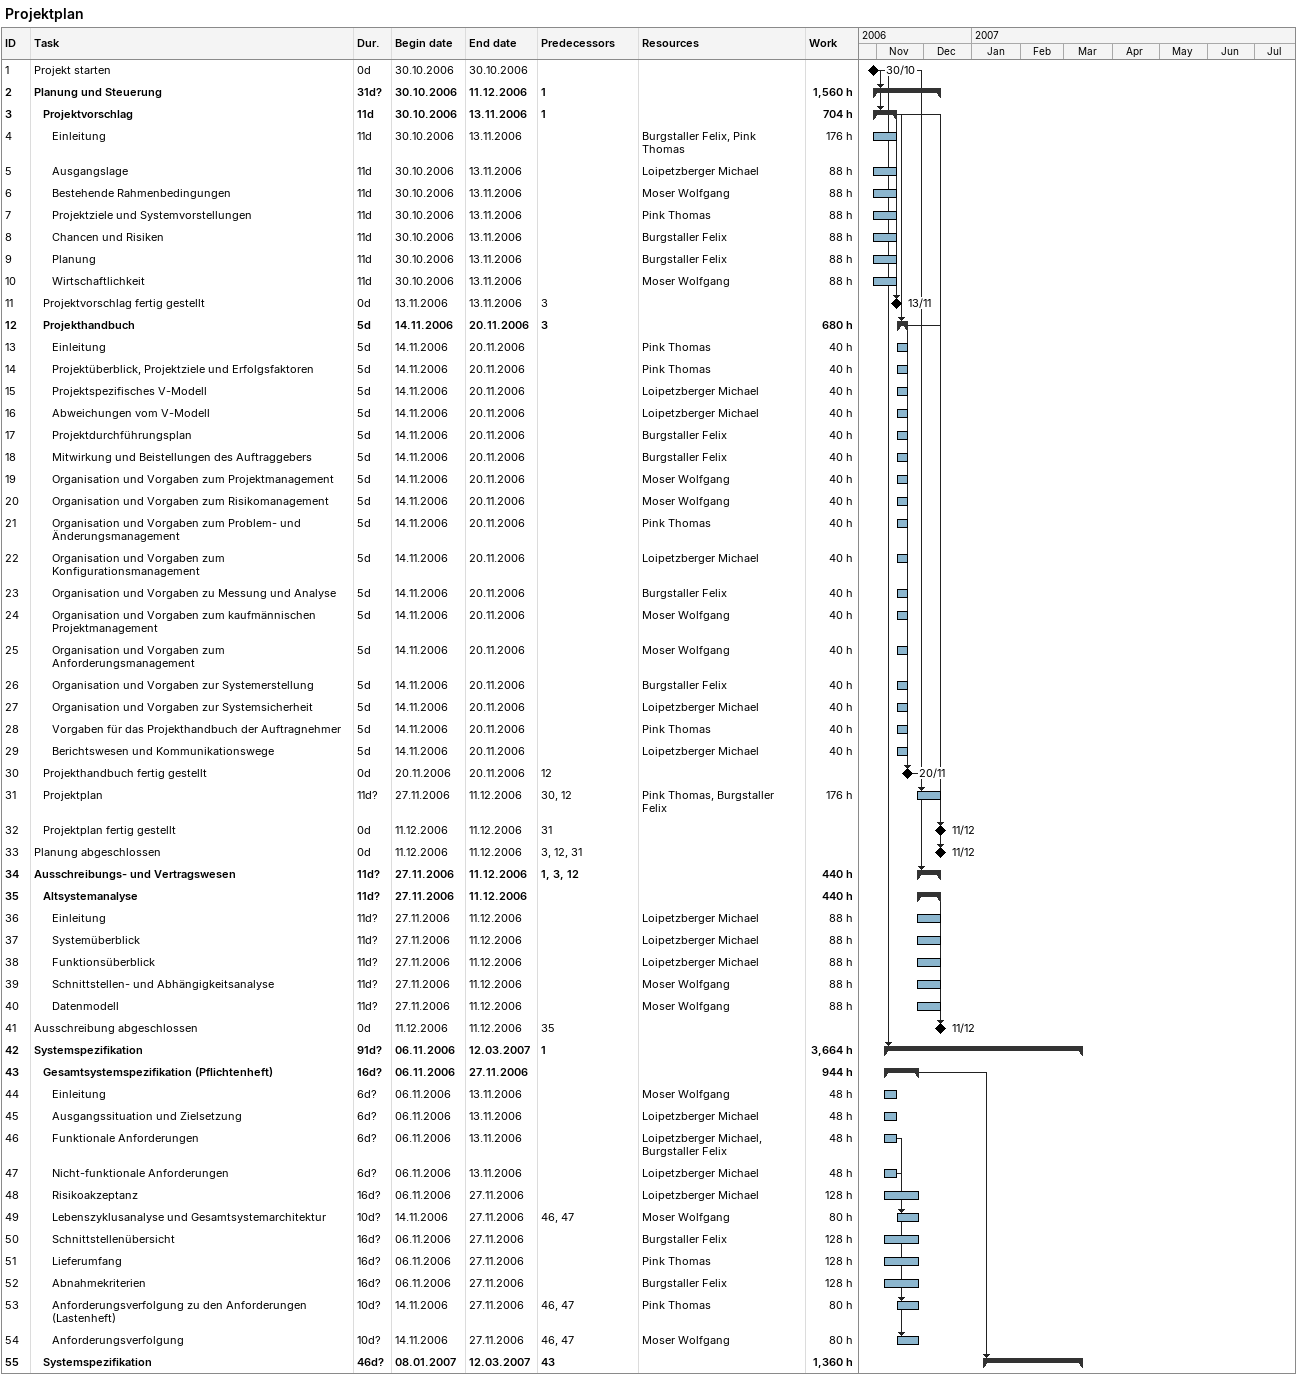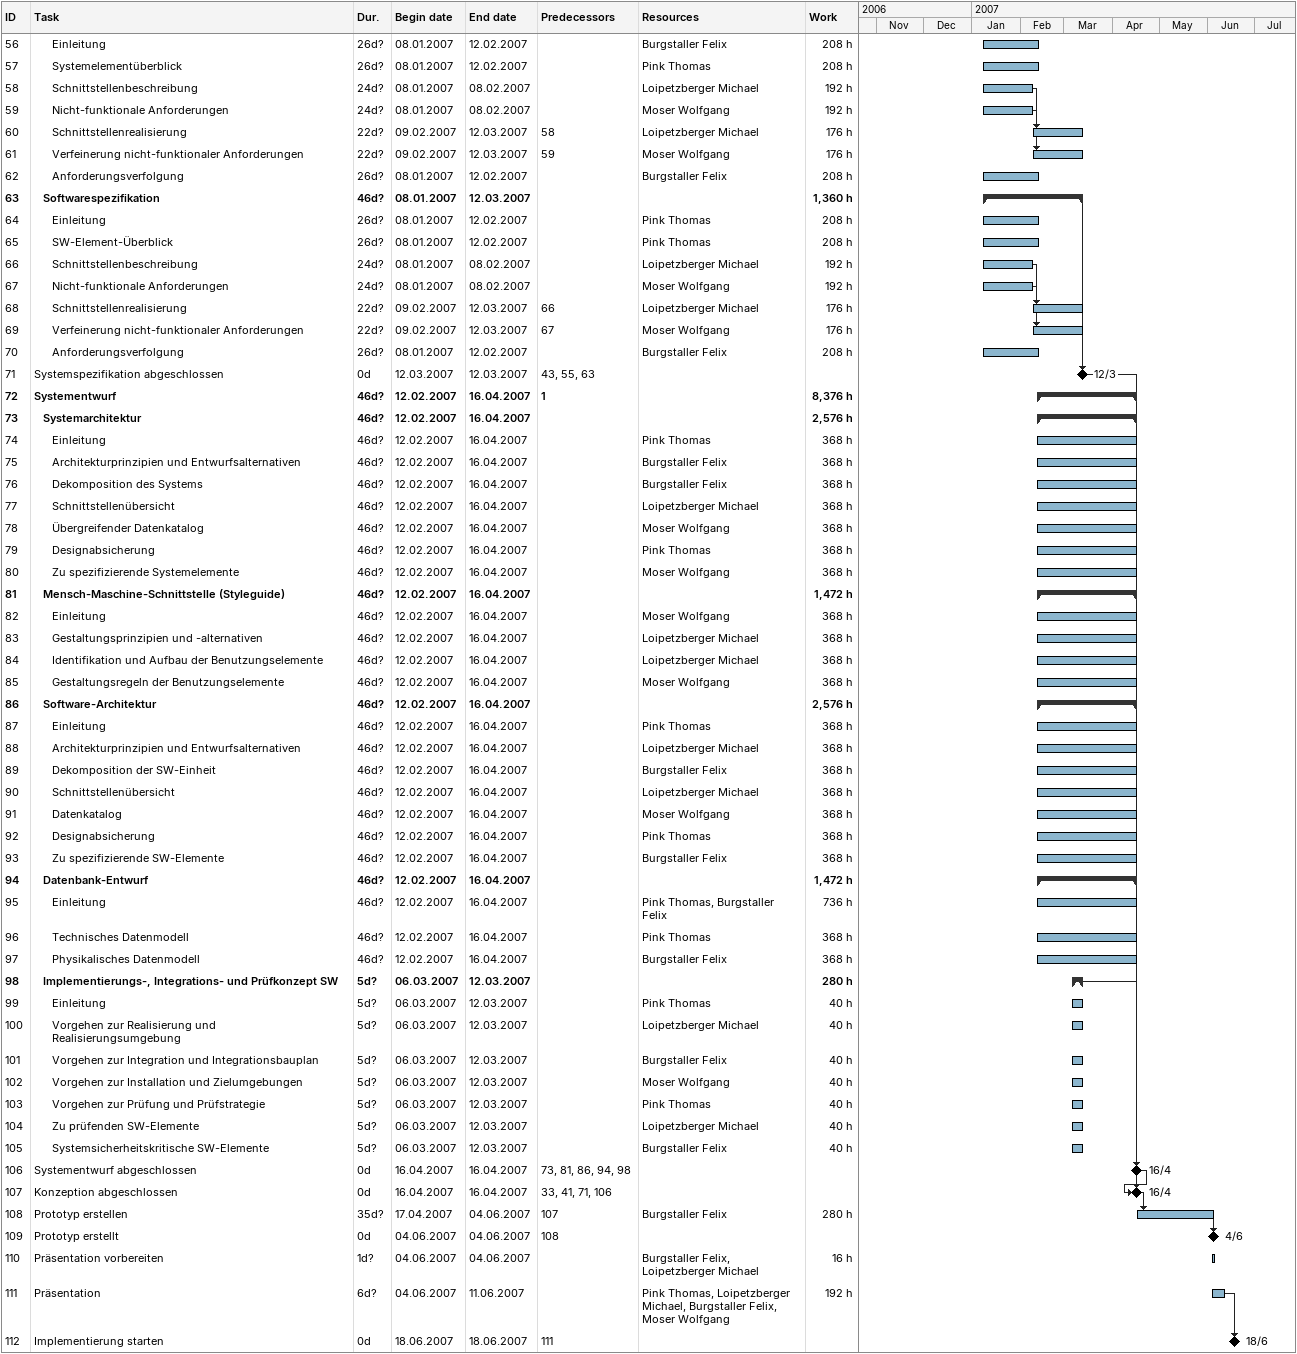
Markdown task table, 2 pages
Projektplan

| ID | Level | Task | Duration | Start | Finish | Predecessors | Resources | Work (h) |
|---|---|---|---|---|---|---|---|---|
| 1 | 1 | Projekt starten | 0d | 2006-10-30 | 2006-10-30 |  |  |  |
| 2 | 1 | **Planung und Steuerung** | 31d? | 2006-10-30 | 2006-12-11 | 1 |  | 1560 |
| 3 | 2 | **Projektvorschlag** | 11d | 2006-10-30 | 2006-11-13 | 1 |  | 704 |
| 4 | 3 | Einleitung | 11d | 2006-10-30 | 2006-11-13 |  | Burgstaller Felix, Pink Thomas | 176 |
| 5 | 3 | Ausgangslage | 11d | 2006-10-30 | 2006-11-13 |  | Loipetzberger Michael | 88 |
| 6 | 3 | Bestehende Rahmenbedingungen | 11d | 2006-10-30 | 2006-11-13 |  | Moser Wolfgang | 88 |
| 7 | 3 | Projektziele und Systemvorstellungen | 11d | 2006-10-30 | 2006-11-13 |  | Pink Thomas | 88 |
| 8 | 3 | Chancen und Risiken | 11d | 2006-10-30 | 2006-11-13 |  | Burgstaller Felix | 88 |
| 9 | 3 | Planung | 11d | 2006-10-30 | 2006-11-13 |  | Burgstaller Felix | 88 |
| 10 | 3 | Wirtschaftlichkeit | 11d | 2006-10-30 | 2006-11-13 |  | Moser Wolfgang | 88 |
| 11 | 2 | Projektvorschlag fertig gestellt | 0d | 2006-11-13 | 2006-11-13 | 3 |  |  |
| 12 | 2 | **Projekthandbuch** | 5d | 2006-11-14 | 2006-11-20 | 3 |  | 680 |
| 13 | 3 | Einleitung | 5d | 2006-11-14 | 2006-11-20 |  | Pink Thomas | 40 |
| 14 | 3 | Projektüberblick, Projektziele und Erfolgsfaktoren | 5d | 2006-11-14 | 2006-11-20 |  | Pink Thomas | 40 |
| 15 | 3 | Projektspezifisches V-Modell | 5d | 2006-11-14 | 2006-11-20 |  | Loipetzberger Michael | 40 |
| 16 | 3 | Abweichungen vom V-Modell | 5d | 2006-11-14 | 2006-11-20 |  | Loipetzberger Michael | 40 |
| 17 | 3 | Projektdurchführungsplan | 5d | 2006-11-14 | 2006-11-20 |  | Burgstaller Felix | 40 |
| 18 | 3 | Mitwirkung und Beistellungen des Auftraggebers | 5d | 2006-11-14 | 2006-11-20 |  | Burgstaller Felix | 40 |
| 19 | 3 | Organisation und Vorgaben zum Projektmanagement | 5d | 2006-11-14 | 2006-11-20 |  | Moser Wolfgang | 40 |
| 20 | 3 | Organisation und Vorgaben zum Risikomanagement | 5d | 2006-11-14 | 2006-11-20 |  | Moser Wolfgang | 40 |
| 21 | 3 | Organisation und Vorgaben zum Problem- und Änderungsmanagement | 5d | 2006-11-14 | 2006-11-20 |  | Pink Thomas | 40 |
| 22 | 3 | Organisation und Vorgaben zum Konfigurationsmanagement | 5d | 2006-11-14 | 2006-11-20 |  | Loipetzberger Michael | 40 |
| 23 | 3 | Organisation und Vorgaben zu Messung und Analyse | 5d | 2006-11-14 | 2006-11-20 |  | Burgstaller Felix | 40 |
| 24 | 3 | Organisation und Vorgaben zum kaufmännischen Projektmanagement | 5d | 2006-11-14 | 2006-11-20 |  | Moser Wolfgang | 40 |
| 25 | 3 | Organisation und Vorgaben zum Anforderungsmanagement | 5d | 2006-11-14 | 2006-11-20 |  | Moser Wolfgang | 40 |
| 26 | 3 | Organisation und Vorgaben zur Systemerstellung | 5d | 2006-11-14 | 2006-11-20 |  | Burgstaller Felix | 40 |
| 27 | 3 | Organisation und Vorgaben zur Systemsicherheit | 5d | 2006-11-14 | 2006-11-20 |  | Loipetzberger Michael | 40 |
| 28 | 3 | Vorgaben für das Projekthandbuch der Auftragnehmer | 5d | 2006-11-14 | 2006-11-20 |  | Pink Thomas | 40 |
| 29 | 3 | Berichtswesen und Kommunikationswege | 5d | 2006-11-14 | 2006-11-20 |  | Loipetzberger Michael | 40 |
| 30 | 2 | Projekthandbuch fertig gestellt | 0d | 2006-11-20 | 2006-11-20 | 12 |  |  |
| 31 | 2 | Projektplan | 11d? | 2006-11-27 | 2006-12-11 | 30, 12 | Pink Thomas, Burgstaller Felix | 176 |
| 32 | 2 | Projektplan fertig gestellt | 0d | 2006-12-11 | 2006-12-11 | 31 |  |  |
| 33 | 1 | Planung abgeschlossen | 0d | 2006-12-11 | 2006-12-11 | 3, 12, 31 |  |  |
| 34 | 1 | **Ausschreibungs- und Vertragswesen** | 11d? | 2006-11-27 | 2006-12-11 | 1, 3, 12 |  | 440 |
| 35 | 2 | **Altsystemanalyse** | 11d? | 2006-11-27 | 2006-12-11 |  |  | 440 |
| 36 | 3 | Einleitung | 11d? | 2006-11-27 | 2006-12-11 |  | Loipetzberger Michael | 88 |
| 37 | 3 | Systemüberblick | 11d? | 2006-11-27 | 2006-12-11 |  | Loipetzberger Michael | 88 |
| 38 | 3 | Funktionsüberblick | 11d? | 2006-11-27 | 2006-12-11 |  | Loipetzberger Michael | 88 |
| 39 | 3 | Schnittstellen- und Abhängigkeitsanalyse | 11d? | 2006-11-27 | 2006-12-11 |  | Moser Wolfgang | 88 |
| 40 | 3 | Datenmodell | 11d? | 2006-11-27 | 2006-12-11 |  | Moser Wolfgang | 88 |
| 41 | 1 | Ausschreibung abgeschlossen | 0d | 2006-12-11 | 2006-12-11 | 35 |  |  |
| 42 | 1 | **Systemspezifikation** | 91d? | 2006-11-06 | 2007-03-12 | 1 |  | 3664 |
| 43 | 2 | **Gesamtsystemspezifikation (Pflichtenheft)** | 16d? | 2006-11-06 | 2006-11-27 |  |  | 944 |
| 44 | 3 | Einleitung | 6d? | 2006-11-06 | 2006-11-13 |  | Moser Wolfgang | 48 |
| 45 | 3 | Ausgangssituation und Zielsetzung | 6d? | 2006-11-06 | 2006-11-13 |  | Loipetzberger Michael | 48 |
| 46 | 3 | Funktionale Anforderungen | 6d? | 2006-11-06 | 2006-11-13 |  | Loipetzberger Michael, Burgstaller Felix | 48 |
| 47 | 3 | Nicht-funktionale Anforderungen | 6d? | 2006-11-06 | 2006-11-13 |  | Loipetzberger Michael | 48 |
| 48 | 3 | Risikoakzeptanz | 16d? | 2006-11-06 | 2006-11-27 |  | Loipetzberger Michael | 128 |
| 49 | 3 | Lebenszyklusanalyse und Gesamtsystemarchitektur | 10d? | 2006-11-14 | 2006-11-27 | 46, 47 | Moser Wolfgang | 80 |
| 50 | 3 | Schnittstellenübersicht | 16d? | 2006-11-06 | 2006-11-27 |  | Burgstaller Felix | 128 |
| 51 | 3 | Lieferumfang | 16d? | 2006-11-06 | 2006-11-27 |  | Pink Thomas | 128 |
| 52 | 3 | Abnahmekriterien | 16d? | 2006-11-06 | 2006-11-27 |  | Burgstaller Felix | 128 |
| 53 | 3 | Anforderungsverfolgung zu den Anforderungen (Lastenheft) | 10d? | 2006-11-14 | 2006-11-27 | 46, 47 | Pink Thomas | 80 |
| 54 | 3 | Anforderungsverfolgung | 10d? | 2006-11-14 | 2006-11-27 | 46, 47 | Moser Wolfgang | 80 |
| 55 | 2 | **Systemspezifikation** | 46d? | 2007-01-08 | 2007-03-12 | 43 |  | 1360 |
| 56 | 3 | Einleitung | 26d? | 2007-01-08 | 2007-02-12 |  | Burgstaller Felix | 208 |
| 57 | 3 | Systemelementüberblick | 26d? | 2007-01-08 | 2007-02-12 |  | Pink Thomas | 208 |
| 58 | 3 | Schnittstellenbeschreibung | 24d? | 2007-01-08 | 2007-02-08 |  | Loipetzberger Michael | 192 |
| 59 | 3 | Nicht-funktionale Anforderungen | 24d? | 2007-01-08 | 2007-02-08 |  | Moser Wolfgang | 192 |
| 60 | 3 | Schnittstellenrealisierung | 22d? | 2007-02-09 | 2007-03-12 | 58 | Loipetzberger Michael | 176 |
| 61 | 3 | Verfeinerung nicht-funktionaler Anforderungen | 22d? | 2007-02-09 | 2007-03-12 | 59 | Moser Wolfgang | 176 |
| 62 | 3 | Anforderungsverfolgung | 26d? | 2007-01-08 | 2007-02-12 |  | Burgstaller Felix | 208 |
| 63 | 2 | **Softwarespezifikation** | 46d? | 2007-01-08 | 2007-03-12 |  |  | 1360 |
| 64 | 3 | Einleitung | 26d? | 2007-01-08 | 2007-02-12 |  | Pink Thomas | 208 |
| 65 | 3 | SW-Element-Überblick | 26d? | 2007-01-08 | 2007-02-12 |  | Pink Thomas | 208 |
| 66 | 3 | Schnittstellenbeschreibung | 24d? | 2007-01-08 | 2007-02-08 |  | Loipetzberger Michael | 192 |
| 67 | 3 | Nicht-funktionale Anforderungen | 24d? | 2007-01-08 | 2007-02-08 |  | Moser Wolfgang | 192 |
| 68 | 3 | Schnittstellenrealisierung | 22d? | 2007-02-09 | 2007-03-12 | 66 | Loipetzberger Michael | 176 |
| 69 | 3 | Verfeinerung nicht-funktionaler Anforderungen | 22d? | 2007-02-09 | 2007-03-12 | 67 | Moser Wolfgang | 176 |
| 70 | 3 | Anforderungsverfolgung | 26d? | 2007-01-08 | 2007-02-12 |  | Burgstaller Felix | 208 |
| 71 | 1 | Systemspezifikation abgeschlossen | 0d | 2007-03-12 | 2007-03-12 | 43, 55, 63 |  |  |
| 72 | 1 | **Systementwurf** | 46d? | 2007-02-12 | 2007-04-16 | 1 |  | 8376 |
| 73 | 2 | **Systemarchitektur** | 46d? | 2007-02-12 | 2007-04-16 |  |  | 2576 |
| 74 | 3 | Einleitung | 46d? | 2007-02-12 | 2007-04-16 |  | Pink Thomas | 368 |
| 75 | 3 | Architekturprinzipien und Entwurfsalternativen | 46d? | 2007-02-12 | 2007-04-16 |  | Burgstaller Felix | 368 |
| 76 | 3 | Dekomposition des Systems | 46d? | 2007-02-12 | 2007-04-16 |  | Burgstaller Felix | 368 |
| 77 | 3 | Schnittstellenübersicht | 46d? | 2007-02-12 | 2007-04-16 |  | Loipetzberger Michael | 368 |
| 78 | 3 | Übergreifender Datenkatalog | 46d? | 2007-02-12 | 2007-04-16 |  | Moser Wolfgang | 368 |
| 79 | 3 | Designabsicherung | 46d? | 2007-02-12 | 2007-04-16 |  | Pink Thomas | 368 |
| 80 | 3 | Zu spezifizierende Systemelemente | 46d? | 2007-02-12 | 2007-04-16 |  | Moser Wolfgang | 368 |
| 81 | 2 | **Mensch-Maschine-Schnittstelle (Styleguide)** | 46d? | 2007-02-12 | 2007-04-16 |  |  | 1472 |
| 82 | 3 | Einleitung | 46d? | 2007-02-12 | 2007-04-16 |  | Moser Wolfgang | 368 |
| 83 | 3 | Gestaltungsprinzipien und -alternativen | 46d? | 2007-02-12 | 2007-04-16 |  | Loipetzberger Michael | 368 |
| 84 | 3 | Identifikation und Aufbau der Benutzungselemente | 46d? | 2007-02-12 | 2007-04-16 |  | Loipetzberger Michael | 368 |
| 85 | 3 | Gestaltungsregeln der Benutzungselemente | 46d? | 2007-02-12 | 2007-04-16 |  | Moser Wolfgang | 368 |
| 86 | 2 | **Software-Architektur** | 46d? | 2007-02-12 | 2007-04-16 |  |  | 2576 |
| 87 | 3 | Einleitung | 46d? | 2007-02-12 | 2007-04-16 |  | Pink Thomas | 368 |
| 88 | 3 | Architekturprinzipien und Entwurfsalternativen | 46d? | 2007-02-12 | 2007-04-16 |  | Loipetzberger Michael | 368 |
| 89 | 3 | Dekomposition der SW-Einheit | 46d? | 2007-02-12 | 2007-04-16 |  | Burgstaller Felix | 368 |
| 90 | 3 | Schnittstellenübersicht | 46d? | 2007-02-12 | 2007-04-16 |  | Loipetzberger Michael | 368 |
| 91 | 3 | Datenkatalog | 46d? | 2007-02-12 | 2007-04-16 |  | Moser Wolfgang | 368 |
| 92 | 3 | Designabsicherung | 46d? | 2007-02-12 | 2007-04-16 |  | Pink Thomas | 368 |
| 93 | 3 | Zu spezifizierende SW-Elemente | 46d? | 2007-02-12 | 2007-04-16 |  | Burgstaller Felix | 368 |
| 94 | 2 | **Datenbank-Entwurf** | 46d? | 2007-02-12 | 2007-04-16 |  |  | 1472 |
| 95 | 3 | Einleitung | 46d? | 2007-02-12 | 2007-04-16 |  | Pink Thomas, Burgstaller Felix | 736 |
| 96 | 3 | Technisches Datenmodell | 46d? | 2007-02-12 | 2007-04-16 |  | Pink Thomas | 368 |
| 97 | 3 | Physikalisches Datenmodell | 46d? | 2007-02-12 | 2007-04-16 |  | Burgstaller Felix | 368 |
| 98 | 2 | **Implementierungs-, Integrations- und Prüfkonzept SW** | 5d? | 2007-03-06 | 2007-03-12 |  |  | 280 |
| 99 | 3 | Einleitung | 5d? | 2007-03-06 | 2007-03-12 |  | Pink Thomas | 40 |
| 100 | 3 | Vorgehen zur Realisierung und Realisierungsumgebung | 5d? | 2007-03-06 | 2007-03-12 |  | Loipetzberger Michael | 40 |
| 101 | 3 | Vorgehen zur Integration und Integrationsbauplan | 5d? | 2007-03-06 | 2007-03-12 |  | Burgstaller Felix | 40 |
| 102 | 3 | Vorgehen zur Installation und Zielumgebungen | 5d? | 2007-03-06 | 2007-03-12 |  | Moser Wolfgang | 40 |
| 103 | 3 | Vorgehen zur Prüfung und Prüfstrategie | 5d? | 2007-03-06 | 2007-03-12 |  | Pink Thomas | 40 |
| 104 | 3 | Zu prüfenden SW-Elemente | 5d? | 2007-03-06 | 2007-03-12 |  | Loipetzberger Michael | 40 |
| 105 | 3 | Systemsicherheitskritische SW-Elemente | 5d? | 2007-03-06 | 2007-03-12 |  | Burgstaller Felix | 40 |
| 106 | 1 | Systementwurf abgeschlossen | 0d | 2007-04-16 | 2007-04-16 | 73, 81, 86, 94, 98 |  |  |
| 107 | 1 | Konzeption abgeschlossen | 0d | 2007-04-16 | 2007-04-16 | 33, 41, 71, 106 |  |  |
| 108 | 1 | Prototyp erstellen | 35d? | 2007-04-17 | 2007-06-04 | 107 | Burgstaller Felix | 280 |
| 109 | 1 | Prototyp erstellt | 0d | 2007-06-04 | 2007-06-04 | 108 |  |  |
| 110 | 1 | Präsentation vorbereiten | 1d? | 2007-06-04 | 2007-06-04 |  | Burgstaller Felix, Loipetzberger Michael | 16 |
| 111 | 1 | Präsentation | 6d? | 2007-06-04 | 2007-06-11 |  | Pink Thomas, Loipetzberger Michael, Burgstaller Felix, Moser Wolfgang | 192 |
| 112 | 1 | Implementierung starten | 0d | 2007-06-18 | 2007-06-18 | 111 |  |  |
